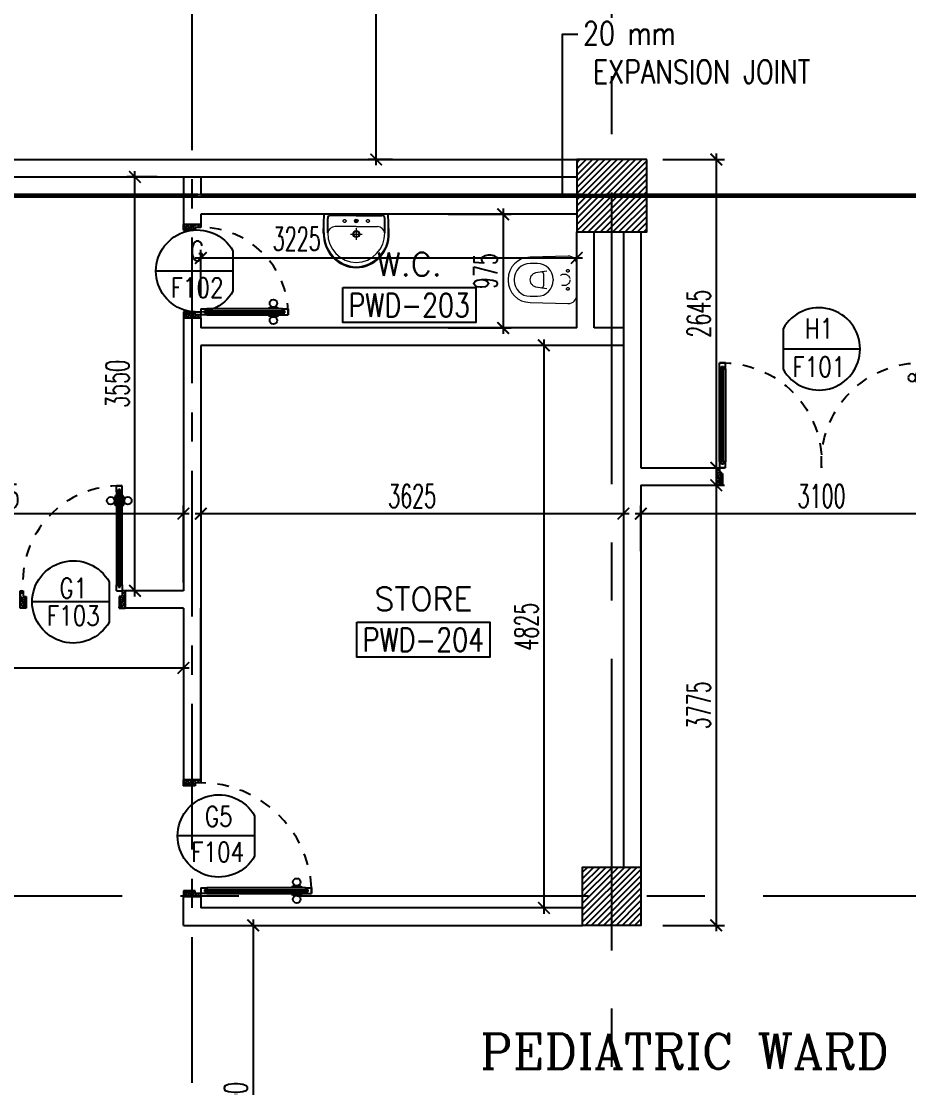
# Model space of a CAD drawing. Extents: x 88852.7 to 88945.7, y 39921.6 to 40001.1.
# Drawn here: x 88912.14 to 88919.76, y 39948.44 to 39957.58 of the extents above; entities that cross this region are included whole.
import ezdxf
from ezdxf.enums import TextEntityAlignment as Align

# ---------------------------------------------------------------- set-up
doc = ezdxf.new("R2010")
doc.units = 0
doc.header["$MEASUREMENT"] = 0
doc.header["$PDMODE"] = 34
for name, pattern in [('CENTER', [2, 1.25, -0.25, 0.25, -0.25]), ('CENTERX2', [4, 2.5, -0.5, 0.5, -0.5]), ('DASHED', [0.75, 0.5, -0.25]), ('HIDDEN', [0.375, 0.25, -0.125]), ('HIDDEN2', [0.1875, 0.125, -0.0625])]:
    doc.linetypes.add(name, pattern=pattern)
doc.layers.get('0').update_dxf_attribs({"linetype": 'CONTINUOUS'})
doc.layers.get('DEFPOINTS').update_dxf_attribs({"linetype": 'CONTINUOUS'})
for name, color, linetype in [('AXES', 11, 'CENTERX2'), ('AXES1', 11, 'CENTER'), ('COL', 2, 'CONTINUOUS'), ('DIM', 4, 'CONTINUOUS'), ('DOOR', 7, 'CONTINUOUS'), ('DOOR-CR', 4, 'CONTINUOUS'), ('DOOR-NO', 3, 'CONTINUOUS'), ('EJ', 9, 'CONTINUOUS'), ('FIX', 3, 'CONTINUOUS'), ('HAT', 8, 'CONTINUOUS'), ('RM-BOX', 4, 'CONTINUOUS'), ('RM-NAME', 2, 'CONTINUOUS'), ('RM-NO', 2, 'CONTINUOUS'), ('ROOF', 7, 'CONTINUOUS'), ('WALL', 2, 'CONTINUOUS')]:
    doc.layers.add(name, color=color, linetype=linetype)
doc.styles.add('ROMANC', font='romanc', dxfattribs={"height": 0.1})
doc.styles.add('ROMANS', font='ROMANS.shx', dxfattribs={"width": 0.6})
doc.dimstyles.new('STANDARD in', dxfattribs={"dimtxt": 0.2, "dimasz": 0.1, "dimexe": 0.07, "dimexo": 0.07, "dimgap": 0.05, "dimtad": 1, "dimdec": 0, "dimlfac": 1000, "dimzin": 0, "dimdsep": 46, "dimtxsty": 'ROMANS', "dimblk": 'ARCHTICK', "dimcen": 0.05, "dimdle": 0.05, "dimclrd": 4, "dimclre": 4, "dimclrt": 2, "dimadec": 0, "dimazin": 0, "dimtfac": 1, "dimtdec": 0, "dimtmove": 2, "dimatfit": 3, "dimfxl": 0, "dimtolj": 1, "dimtzin": 0, "dimarcsym": 0})

# ---------------------------------------------------------------- blocks, each defined once
blk = doc.blocks.new('_ARCHTICK')
at = {"color": 0, "linetype": 'ByBlock', "const_width": 0.15}
blk.add_lwpolyline([(-0.5, -0.5), (0.5, 0.5)], dxfattribs=at)
blk = doc.blocks.new('*D318')
at = {"layer": 'DEFPOINTS', "color": 0, "linetype": 'Continuous'}
for p in [(88920.5603, 39953.362), (88917.4603, 39952.9706), (88920.5603, 39952.9706)]:
    blk.add_point(p, dxfattribs=at)
at = {"layer": 'DIM', "color": 4, "linetype": 'Continuous', "lineweight": -2}
for p, q in [((88917.4603, 39953.0406), (88917.4603, 39953.432)), ((88920.5603, 39953.0406), (88920.5603, 39953.432)), ((88917.4103, 39953.362), (88920.6103, 39953.362))]:
    blk.add_line(p, q, dxfattribs=at)
at = {"layer": 'DIM', "color": 4, "linetype": 'Continuous', "lineweight": -2, "xscale": 0.1, "yscale": 0.1, "zscale": 0.1, "rotation": 180}
blk.add_blockref('_ARCHTICK', (88917.4603, 39953.362), dxfattribs=at)
at = {"layer": 'DIM', "color": 4, "linetype": 'Continuous', "lineweight": -2, "xscale": 0.1, "yscale": 0.1, "zscale": 0.1}
blk.add_blockref('_ARCHTICK', (88920.5603, 39953.362), dxfattribs=at)
at = {"layer": 'DIM', "color": 2, "linetype": 'Continuous', "insert": (88919.0103, 39953.512), "char_height": 0.2, "attachment_point": 5, "style": 'ROMANS'}
blk.add_mtext('\\A1;3100', dxfattribs=at)
blk = doc.blocks.new('*D317')
at = {"layer": 'DEFPOINTS', "color": 0, "linetype": 'Continuous'}
for p in [(88913.6853, 39953.9003), (88917.3102, 39953.9003), (88917.3102, 39953.362)]:
    blk.add_point(p, dxfattribs=at)
at = {"layer": 'DIM', "color": 4, "linetype": 'Continuous', "lineweight": -2}
for p, q in [((88913.6853, 39953.8303), (88913.6853, 39953.292)), ((88917.3102, 39953.8303), (88917.3102, 39953.292)), ((88913.6353, 39953.362), (88917.3602, 39953.362))]:
    blk.add_line(p, q, dxfattribs=at)
at = {"layer": 'DIM', "color": 4, "linetype": 'Continuous', "lineweight": -2, "xscale": 0.1, "yscale": 0.1, "zscale": 0.1, "rotation": 180}
blk.add_blockref('_ARCHTICK', (88913.6853, 39953.362), dxfattribs=at)
at = {"layer": 'DIM', "color": 4, "linetype": 'Continuous', "lineweight": -2, "xscale": 0.1, "yscale": 0.1, "zscale": 0.1}
blk.add_blockref('_ARCHTICK', (88917.3102, 39953.362), dxfattribs=at)
at = {"layer": 'DIM', "color": 2, "linetype": 'Continuous', "insert": (88915.4977, 39953.512), "char_height": 0.2, "attachment_point": 5, "style": 'ROMANS'}
blk.add_mtext('\\A1;3625', dxfattribs=at)
blk = doc.blocks.new('*D316')
at = {"layer": 'DEFPOINTS', "color": 0, "linetype": 'Continuous'}
for p in [(88917.3102, 39954.8046), (88916.628, 39949.9796), (88916.7367, 39949.9796)]:
    blk.add_point(p, dxfattribs=at)
at = {"layer": 'DIM', "color": 4, "linetype": 'Continuous', "lineweight": -2}
for p, q in [((88917.2402, 39954.8046), (88916.558, 39954.8046)), ((88916.628, 39954.8546), (88916.628, 39949.9296)), ((88916.6667, 39949.9796), (88916.558, 39949.9796))]:
    blk.add_line(p, q, dxfattribs=at)
at = {"layer": 'DIM', "color": 4, "linetype": 'Continuous', "lineweight": -2, "xscale": 0.1, "yscale": 0.1, "zscale": 0.1}
for p, rotation in [((88916.628, 39954.8046), 90), ((88916.628, 39949.9796), 270)]:
    blk.add_blockref('_ARCHTICK', p, dxfattribs=dict(at, rotation=rotation))
at = {"layer": 'DIM', "color": 2, "linetype": 'Continuous', "insert": (88916.478, 39952.3921), "char_height": 0.2, "attachment_point": 5, "rotation": 90, "style": 'ROMANS'}
blk.add_mtext('\\A1;4825', dxfattribs=at)
blk = doc.blocks.new('*D803')
at = {"layer": 'DEFPOINTS', "color": 0, "linetype": 'Continuous'}
for p in [(88915.7367, 39955.9296), (88915.7367, 39954.9546), (88916.2784, 39954.9546)]:
    blk.add_point(p, dxfattribs=at)
at = {"layer": 'DIM', "color": 4, "linetype": 'Continuous', "lineweight": -2}
for p, q in [((88916.2784, 39955.9796), (88916.2784, 39954.9046)), ((88915.8067, 39955.9296), (88916.3484, 39955.9296)), ((88915.8067, 39954.9546), (88916.3484, 39954.9546))]:
    blk.add_line(p, q, dxfattribs=at)
at = {"layer": 'DIM', "color": 4, "linetype": 'Continuous', "lineweight": -2, "xscale": 0.1, "yscale": 0.1, "zscale": 0.1}
for p, rotation in [((88916.2784, 39955.9296), 90), ((88916.2784, 39954.9546), 270)]:
    blk.add_blockref('_ARCHTICK', p, dxfattribs=dict(at, rotation=rotation))
at = {"layer": 'DIM', "color": 2, "linetype": 'Continuous', "insert": (88916.1284, 39955.4421), "char_height": 0.2, "attachment_point": 5, "rotation": 90, "style": 'ROMANS'}
blk.add_mtext('\\A1;975', dxfattribs=at)
blk = doc.blocks.new('*D802')
at = {"layer": 'DEFPOINTS', "color": 0, "linetype": 'Continuous'}
for p in [(88916.9103, 39955.5552), (88913.6853, 39955.1614), (88916.9103, 39955.0945)]:
    blk.add_point(p, dxfattribs=at)
at = {"layer": 'DIM', "color": 4, "linetype": 'Continuous', "lineweight": -2}
for p, q in [((88913.6853, 39955.2314), (88913.6853, 39955.6252)), ((88916.9103, 39955.1645), (88916.9103, 39955.6252)), ((88913.6353, 39955.5552), (88916.9603, 39955.5552))]:
    blk.add_line(p, q, dxfattribs=at)
at = {"layer": 'DIM', "color": 4, "linetype": 'Continuous', "lineweight": -2, "xscale": 0.1, "yscale": 0.1, "zscale": 0.1, "rotation": 180}
blk.add_blockref('_ARCHTICK', (88913.6853, 39955.5552), dxfattribs=at)
at = {"layer": 'DIM', "color": 4, "linetype": 'Continuous', "lineweight": -2, "xscale": 0.1, "yscale": 0.1, "zscale": 0.1}
blk.add_blockref('_ARCHTICK', (88916.9103, 39955.5552), dxfattribs=at)
at = {"layer": 'DIM', "color": 2, "linetype": 'Continuous', "insert": (88914.5074, 39955.7188), "char_height": 0.2, "attachment_point": 5, "style": 'ROMANS'}
blk.add_mtext('\\A1;3225', dxfattribs=at)
blk = doc.blocks.new('*D315')
at = {"layer": 'DEFPOINTS', "color": 0, "linetype": 'Continuous'}
for p in [(88913.1195, 39956.2496), (88913.3812, 39956.2496), (88913.5353, 39952.6996)]:
    blk.add_point(p, dxfattribs=at)
at = {"layer": 'DIM', "color": 4, "linetype": 'Continuous', "lineweight": -2}
for p, q in [((88913.1195, 39952.6496), (88913.1195, 39956.2996)), ((88913.3112, 39956.2496), (88913.0495, 39956.2496)), ((88913.4653, 39952.6996), (88913.0495, 39952.6996))]:
    blk.add_line(p, q, dxfattribs=at)
at = {"layer": 'DIM', "color": 4, "linetype": 'Continuous', "lineweight": -2, "xscale": 0.1, "yscale": 0.1, "zscale": 0.1}
for p, rotation in [((88913.1195, 39956.2496), 90), ((88913.1195, 39952.6996), 270)]:
    blk.add_blockref('_ARCHTICK', p, dxfattribs=dict(at, rotation=rotation))
at = {"layer": 'DIM', "color": 2, "linetype": 'Continuous', "insert": (88912.9695, 39954.4746), "char_height": 0.2, "attachment_point": 5, "rotation": 90, "style": 'ROMANS'}
blk.add_mtext('\\A1;3550', dxfattribs=at)
blk = doc.blocks.new('*D314')
at = {"layer": 'DEFPOINTS', "color": 0, "linetype": 'Continuous'}
for p in [(88913.5353, 39953.362), (88910.3103, 39952.6996), (88913.5353, 39952.6996)]:
    blk.add_point(p, dxfattribs=at)
at = {"layer": 'DIM', "color": 4, "linetype": 'Continuous', "lineweight": -2}
for p, q in [((88910.3103, 39952.7696), (88910.3103, 39953.432)), ((88913.5353, 39952.7696), (88913.5353, 39953.432)), ((88910.2603, 39953.362), (88913.5853, 39953.362))]:
    blk.add_line(p, q, dxfattribs=at)
at = {"layer": 'DIM', "color": 4, "linetype": 'Continuous', "lineweight": -2, "xscale": 0.1, "yscale": 0.1, "zscale": 0.1, "rotation": 180}
blk.add_blockref('_ARCHTICK', (88910.3103, 39953.362), dxfattribs=at)
at = {"layer": 'DIM', "color": 4, "linetype": 'Continuous', "lineweight": -2, "xscale": 0.1, "yscale": 0.1, "zscale": 0.1}
blk.add_blockref('_ARCHTICK', (88913.5353, 39953.362), dxfattribs=at)
at = {"layer": 'DIM', "color": 2, "linetype": 'Continuous', "insert": (88911.9228, 39953.512), "char_height": 0.2, "attachment_point": 5, "style": 'ROMANS'}
blk.add_mtext('\\A1;3225', dxfattribs=at)
blk = doc.blocks.new('WC1')
at = {"layer": 'FIX', "lineweight": 20}
for p, q in [((-210, 203.8), (-538, 193.8)), ((-475, 140.8), (-538, 140.8)), ((-137, 0), (-137, 130.8)), ((-727, 4.8), (-727, -4.8)), ((-674, 4.8), (-674, -4.8)), ((-533.7, 24.2), (-539.5, 0)), ((-539.5, 0), (-533.7, -24.2)), ((-394.8, 75.7), (-490.4, 60.1)), ((-339, 4.8), (-339, -4.8)), ((-137, -130.8), (-137, 0)), ((-490.4, -60.1), (-394.8, -75.7)), ((-538, -140.8), (-475, -140.8)), ((-538, -193.8), (-210, -203.8)), ((-213.2, -203.8), (-210, -203.8))]:
    blk.add_line(p, q, dxfattribs=at)
at = {"layer": 'FIX', "linetype": 'Continuous', "lineweight": 20}
blk.add_line((-420.1, -47.3), (-420.4, 44.6), dxfattribs=at)
at = {"layer": 'FIX', "linetype": 'HIDDEN2', "lineweight": 20, "ltscale": 0.3}
blk.add_circle((-245, 0), 49.8, dxfattribs=at)
at = {"layer": 'FIX', "linetype": 'HIDDEN', "lineweight": 20, "ltscale": 0.05}
for centre in [(-213.2, 77.5), (-213.2, -77.5)]:
    blk.add_circle(centre, 11.6, dxfattribs=at)
at = {"layer": 'FIX', "lineweight": 20}
for centre, radius, start, end in [((-538, 4.8), 189, 90, 180), ((-210, 130.8), 73, 360, 90), ((-538, 4.8), 136, 90, 180), ((-475, 4.8), 136, 360, 90), ((-473, -6.9), 68.2, 128.92417, 152.84682), ((-464.4, -17.6), 82, 108.49595, 128.92417), ((-538, -4.8), 189, 180, 270), ((-538, -4.8), 136, 180, 270), ((-473, 6.9), 68.2, 207.15318, 231.07583), ((-464.4, 17.6), 82, 231.07583, 251.50405), ((-475, -4.8), 136, 270, 0), ((-210, -130.8), 73, 270, 0)]:
    blk.add_arc(centre, radius, start, end, dxfattribs=at)
at = {"layer": 'FIX', "linetype": 'Continuous', "lineweight": 20}
for centre, start, end in [((-442.7, 45.5), 357.66621, 91.61215), ((-442.4, -45.6), 268.38785, 2.33379)]:
    blk.add_arc(centre, 22.3, start, end, dxfattribs=at)
blk = doc.blocks.new('LAV1')
at = {"layer": 'FIX', "linetype": 'ByBlock', "ltscale": 0.3}
for p, q in [((-280, 210), (-275, 50)), ((-245, 210), (-245, 85)), ((245, 210), (245, 85)), ((280, 210), (275, 50)), ((0, 60), (-220.2, 60)), ((0, 60), (220.2, 60))]:
    blk.add_line(p, q, dxfattribs=at)
at = {"layer": 'FIX', "linetype": 'Continuous', "lineweight": 20}
for p, q in [((-275, 210), (-275, 50)), ((275, 210), (275, 50)), ((0, 155), (-181.4, 155)), ((0, 155), (181.4, 155)), ((0, 50), (-275, 50)), ((0, 50), (-252.5, 50)), ((0, 50), (275, 50)), ((0, 50), (252.5, 50))]:
    blk.add_line(p, q, dxfattribs=at)
at = {"layer": 'FIX', "linetype": 'DASHED', "lineweight": 20, "ltscale": 0.05}
for p, q in [((49.5, 220), (-50.5, 220)), ((-0.5, 170), (-0.5, 270)), ((-0.5, 170), (-0.5, 270))]:
    blk.add_line(p, q, dxfattribs=at)
at = {"layer": 'FIX', "lineweight": 20}
for p, q in [((15.6, 107.5), (-15.5, 107.5)), ((0, 92), (0, 123))]:
    blk.add_line(p, q, dxfattribs=at)
for centre, radius in [((-0.5, 220), 29.5), ((-0.5, 220), 22.5), ((0, 107.5), 15.5)]:
    blk.add_circle(centre, radius, dxfattribs=at)
at = {"layer": 'FIX', "linetype": 'HIDDEN', "lineweight": 20, "ltscale": 0.05}
for centre in [(-100, 107.5), (100, 107.5)]:
    blk.add_circle(centre, 12.4, dxfattribs=at)
at = {"layer": 'FIX', "linetype": 'ByBlock', "ltscale": 0.3}
for centre, radius, start, end in [((6.9, 220), 287, 91.37765, 182.00641), ((-6.9, 220), 287, 357.99359, 88.62235), ((-220.1, 84.9), 24.9, 179.70214, 269.94861), ((220.1, 84.9), 24.9, 270.05139, 0.29786)]:
    blk.add_arc(centre, radius, start, end, dxfattribs=at)
at = {"layer": 'FIX', "linetype": 'Continuous', "lineweight": 20}
for centre, radius, start, end in [((8.4, 216.7), 283.4, 91.6988, 181.35097), ((7.6, 212.5), 252.7, 91.73281, 180.48842), ((-8.4, 216.7), 283.4, 358.64903, 88.3012), ((-7.6, 212.5), 252.7, 359.51158, 88.26719), ((-179.2, 221.8), 66.9, 190.20056, 268.07863), ((179.2, 221.8), 66.9, 271.92137, 349.79944)]:
    blk.add_arc(centre, radius, start, end, dxfattribs=at)
blk = doc.blocks.new('RM1')
at = {"layer": 'RM-BOX'}
blk.add_lwpolyline([(569.9, -200), (-569.9, -200), (-569.9, -500), (569.9, -500)], close=True, dxfattribs=at)
at = {"layer": 'RM-NAME', "style": 'ROMANS'}
for tag, p in [('ROOMNAME1', (0, 323.8)), ('ROOMNAME2', (0, 0))]:
    blk.add_attdef(tag, text='', height=200, dxfattribs=at).set_placement(p, align=Align.MIDDLE)
at = {"layer": 'RM-NO', "style": 'ROMANS', "width": 0.8}
blk.add_attdef('ROOMNO', text='', height=200, dxfattribs=at).set_placement((0, -350), align=Align.MIDDLE)
blk = doc.blocks.new('DD1')
at = {"layer": 'DOOR-CR'}
blk.add_line((-307.6, 0), (352.8, 0), dxfattribs=at)
blk.add_lwpolyline([(-307.6, -172.9, 3.820224), (-307.6, 172.9)], format="xyb", close=True, dxfattribs=at)
at = {"layer": 'DOOR-NO', "style": 'ROMANS', "width": 0.8}
for tag, p in [('G', (0, 141.5)), ('000', (0, -141.4))]:
    blk.add_attdef(tag, text='', height=204, dxfattribs=at).set_placement(p, align=Align.MIDDLE)
blk = doc.blocks.new('DOOR90')
at = {"layer": 'DOOR', "linetype": 'ByBlock'}
for p, q in [((0, 0), (-150, 0)), ((-200, -25), (-1000, -25)), ((-200, -42), (-1000, -42)), ((-200, -58), (-1000, -58)), ((-1000, -75), (-200, -75))]:
    blk.add_line(p, q, dxfattribs=at)
at = {"layer": 'DOOR', "color": 0, "linetype": 'ByBlock'}
for p, q in [((-150, 0), (-150, -25)), ((-150, 0), (0, 0)), ((0, -50), (0, 0)), ((-1050, -25), (-1050, -75)), ((-1050, -75), (-1050, -25)), ((-1000, -25), (-1050, -25)), ((-1000, -75), (-1050, -75)), ((-1020, -42), (-1020, -58)), ((-1000, -42), (-1020, -42)), ((-1000, -58), (-1020, -58)), ((-1000, -25), (-1000, -42)), ((-1000, -58), (-1000, -75)), ((-967.6, -25), (-967.6, -17.8)), ((-877.6, -17.8), (-967.6, -17.8)), ((-967.6, -75), (-967.6, -82.2)), ((-877.6, -82.2), (-967.6, -82.2)), ((-955, -17.8), (-955, -8.8)), ((-955, -8.8), (-890.2, -8.8)), ((-955, -17.8), (-890.2, -17.8)), ((-955, -82.2), (-955, -91.2)), ((-955, -82.2), (-890.2, -82.2)), ((-955, -91.2), (-890.2, -91.2)), ((-890.2, -17.8), (-890.2, -8.8)), ((-890.2, -82.2), (-890.2, -91.2)), ((-877.6, -25), (-877.6, -17.8)), ((-877.6, -75), (-877.6, -82.2)), ((-200, -42), (-200, -25)), ((-200, -25), (-150, -25)), ((-180, -42), (-200, -42)), ((-200, -75), (-200, -58)), ((-200, -58), (-180, -58)), ((-150, -75), (-200, -75)), ((-180, -58), (-180, -42)), ((-150, -75), (-150, -25)), ((-150, -25), (-100, -25)), ((-100, -25), (-100, -50)), ((-100, -50), (0, -50)), ((-150, -900), (-150, -875)), ((-150, -875), (-100, -875)), ((0, -900), (-150, -900)), ((-150, -900), (0, -900)), ((-100, -850), (0, -850)), ((-100, -875), (-100, -850)), ((0, -850), (0, -900))]:
    blk.add_line(p, q, dxfattribs=at)
at = {"layer": 'DOOR', "color": 9, "linetype": 'ByBlock'}
for p, q in [((0, -50), (-113.7, 0)), ((0, -50), (-40.1, 0)), ((0, -50), (-100, -36.6)), ((0, -850), (-113.7, -900)), ((0, -850), (-100, -863.4)), ((0, -850), (-40.1, -900))]:
    blk.add_line(p, q, dxfattribs=at)
at = {"layer": 'DOOR', "color": 0, "linetype": 'ByBlock'}
for centre in [(-922.6, 23.5), (-922.6, -123.5)]:
    blk.add_circle(centre, 32.4, dxfattribs=at)
at = {"layer": 'DOOR', "color": 9, "linetype": 'ByBlock'}
for centre, radius, start, end in [((0, -50), 74.4, 137.77643, 180), ((0, -50), 54.4, 113.20738, 180), ((0, -50), 154.4, 161.10529, 166.28577), ((0, -50), 134.4, 158.15985, 169.28002), ((0, -50), 114.4, 154.08384, 167.37743), ((0, -50), 94.4, 148.01819, 180), ((0, -50), 34.4, 90, 180), ((0, -50), 14.4, 90, 180), ((0, -850), 154.4, 193.71423, 198.89471), ((0, -850), 134.4, 190.71998, 201.84015), ((0, -850), 94.4, 180, 211.98181), ((0, -850), 74.4, 180, 222.22357), ((0, -850), 54.4, 180, 246.79262), ((0, -850), 34.4, 180, 270), ((0, -850), 14.4, 180, 270)]:
    blk.add_arc(centre, radius, start, end, dxfattribs=at)
at = {"layer": 'DOOR', "linetype": 'HIDDEN', "ltscale": 0.5}
blk.add_arc((-222.2, -50), 828.2, 178.27012, 275.00304, dxfattribs=at)
blk = doc.blocks.new('DOOR80')
at = {"layer": 'DOOR', "color": 0, "linetype": 'ByBlock'}
for p, q in [((-75, 850), (-75, 900)), ((-75, 900), (-25, 900)), ((-25, 900), (-75, 900)), ((-58, 850), (-75, 850)), ((-58, 850), (-58, 870)), ((-42, 870), (-58, 870)), ((-42, 850), (-42, 870)), ((-25, 850), (-42, 850)), ((-25, 850), (-25, 900)), ((-91.2, 805), (-91.2, 740.2)), ((-82.2, 805), (-91.2, 805)), ((-82.2, 740.2), (-91.2, 740.2)), ((-82.2, 727.6), (-82.2, 817.6)), ((-75, 817.6), (-82.2, 817.6)), ((-82.2, 805), (-82.2, 740.2)), ((-25, 817.6), (-17.8, 817.6)), ((-17.8, 727.6), (-17.8, 817.6)), ((-17.8, 805), (-17.8, 740.2)), ((-17.8, 805), (-8.8, 805)), ((-17.8, 740.2), (-8.8, 740.2)), ((-8.8, 805), (-8.8, 740.2)), ((-75, 727.6), (-82.2, 727.6)), ((-25, 727.6), (-17.8, 727.6)), ((-75, 200), (-58, 200)), ((-75, 150), (-75, 200)), ((-58, 200), (-58, 180)), ((-42, 200), (-25, 200)), ((-42, 180), (-42, 200)), ((-25, 200), (-25, 150)), ((-800, 150), (-800, 0)), ((-800, 150), (-775, 150)), ((-800, 0), (-800, 150)), ((-775, 150), (-775, 100)), ((-775, 100), (-750, 100)), ((-750, 100), (-750, 0)), ((-75, 150), (-25, 150)), ((-58, 180), (-42, 180)), ((-50, 100), (-50, 0)), ((-25, 100), (-50, 100)), ((0, 150), (-25, 150)), ((-25, 150), (-25, 100)), ((0, 0), (0, 150)), ((0, 150), (0, 0)), ((-750, 0), (-800, 0)), ((-50, 0), (0, 0))]:
    blk.add_line(p, q, dxfattribs=at)
at = {"layer": 'DOOR', "linetype": 'ByBlock'}
for p, q in [((-75, 850), (-75, 200)), ((-58, 200), (-58, 850)), ((-42, 200), (-42, 850)), ((-25, 200), (-25, 850))]:
    blk.add_line(p, q, dxfattribs=at)
at = {"layer": 'DOOR', "color": 9, "linetype": 'ByBlock'}
for p, q in [((-750, 0), (-800, 113.7)), ((-750, 0), (-763.4, 100)), ((-50, 0), (0, 113.7)), ((-50, 0), (-36.6, 100)), ((-750, 0), (-800, 40.1)), ((-50, 0), (0, 40.1))]:
    blk.add_line(p, q, dxfattribs=at)
at = {"layer": 'DOOR', "color": 0, "linetype": 'ByBlock'}
for centre in [(-123.5, 772.6), (23.5, 772.6)]:
    blk.add_circle(centre, 32.4, dxfattribs=at)
at = {"layer": 'DOOR', "linetype": 'HIDDEN', "ltscale": 0.5}
blk.add_arc((-25, 150), 750, 90, 180, dxfattribs=at)
at = {"layer": 'DOOR', "color": 9, "linetype": 'ByBlock'}
for centre, radius, start, end in [((-750, 0), 154.4, 103.71423, 108.89471), ((-750, 0), 134.4, 100.71998, 111.84015), ((-750, 0), 94.4, 90, 121.98181), ((-50, 0), 94.4, 58.01819, 90), ((-50, 0), 134.4, 68.15985, 79.28002), ((-50, 0), 114.4, 64.08384, 77.37743), ((-50, 0), 154.4, 71.10529, 76.28577), ((-750, 0), 74.4, 90, 132.22357), ((-750, 0), 54.4, 90, 156.79262), ((-750, 0), 34.4, 90, 180), ((-750, 0), 14.4, 90, 180), ((-50, 0), 74.4, 47.77643, 90), ((-50, 0), 54.4, 23.20738, 90), ((-50, 0), 34.4, 0, 90), ((-50, 0), 14.4, 0, 90)]:
    blk.add_arc(centre, radius, start, end, dxfattribs=at)
blk = doc.blocks.new('DOOR-10')
at = {"layer": 'DOOR', "color": 0, "linetype": 'ByBlock'}
for p, q in [((-25.7, 1100), (-75.7, 1100)), ((-75.7, 1100), (-25.7, 1100)), ((-75.7, 1050), (-75.7, 1100)), ((-25.7, 1050), (-25.7, 1100)), ((-75.7, 1017.6), (-82.9, 1017.6)), ((-82.9, 927.6), (-82.9, 1017.6)), ((-58.7, 1050), (-75.7, 1050)), ((-42.7, 1070), (-58.7, 1070)), ((-58.7, 1050), (-58.7, 1070)), ((-42.7, 1050), (-42.7, 1070)), ((-25.7, 1050), (-42.7, 1050)), ((-25.7, 1017.6), (-18.5, 1017.6)), ((-18.5, 927.6), (-18.5, 1017.6)), ((-82.9, 1005), (-91.9, 1005)), ((-91.9, 1005), (-91.9, 940.2)), ((-82.9, 940.2), (-91.9, 940.2)), ((-82.9, 1005), (-82.9, 940.2)), ((-75.7, 927.6), (-82.9, 927.6)), ((-25.7, 927.6), (-18.5, 927.6)), ((-18.5, 1005), (-9.5, 1005)), ((-18.5, 1005), (-18.5, 940.2)), ((-18.5, 940.2), (-9.5, 940.2)), ((-9.5, 1005), (-9.5, 940.2)), ((-75.7, 200), (-58.7, 200)), ((-75.7, 150), (-75.7, 200)), ((-58.7, 200), (-58.7, 180)), ((-42.7, 200), (-25.7, 200)), ((-42.7, 180), (-42.7, 200)), ((-25.7, 200), (-25.7, 150)), ((-1000.7, 0), (-1000.7, 150)), ((-1000.7, 150), (-975.7, 150)), ((-1000.7, 150), (-1000.7, 0)), ((-975.7, 150), (-975.7, 100)), ((-975.7, 100), (-950.7, 100)), ((-950.7, 100), (-950.7, 0)), ((-75.7, 150), (-25.7, 150)), ((-58.7, 180), (-42.7, 180)), ((-50.7, 100), (-50.7, 0)), ((-25.7, 100), (-50.7, 100)), ((-0.7, 150), (-25.7, 150)), ((-25.7, 150), (-25.7, 100)), ((-950.7, 0), (-1000.7, 0)), ((-50.7, 0), (-0.7, 0))]:
    blk.add_line(p, q, dxfattribs=at)
at = {"layer": 'DOOR', "linetype": 'ByBlock'}
for p, q in [((-75.7, 1050), (-75.7, 200)), ((-58.7, 200), (-58.7, 1050)), ((-42.7, 200), (-42.7, 1050)), ((-25.7, 200), (-25.7, 1050))]:
    blk.add_line(p, q, dxfattribs=at)
at = {"layer": 'DOOR', "color": 9, "linetype": 'ByBlock'}
for p, q in [((-950.7, 0), (-1000.7, 113.7)), ((-950.7, 0), (-964.1, 100)), ((-50.7, 0), (-0.7, 113.7)), ((-50.7, 0), (-37.3, 100)), ((-0.7, 0), (-0.7, 150)), ((-950.7, 0), (-1000.7, 40.1)), ((-50.7, 0), (-0.7, 40.1))]:
    blk.add_line(p, q, dxfattribs=at)
at = {"layer": 'DOOR', "color": 0, "linetype": 'ByBlock'}
for centre in [(-124.2, 972.6), (22.8, 972.6)]:
    blk.add_circle(centre, 32.4, dxfattribs=at)
at = {"layer": 'DOOR', "linetype": 'HIDDEN', "ltscale": 0.5}
blk.add_arc((-23.4, 149.1), 952.3, 93.14816, 179.94816, dxfattribs=at)
at = {"layer": 'DOOR', "color": 9, "linetype": 'ByBlock'}
for centre, radius, start, end in [((-950.7, 0), 154.4, 103.71423, 108.89471), ((-950.7, 0), 134.4, 100.71998, 111.84015), ((-950.7, 0), 94.4, 90, 121.98181), ((-50.7, 0), 94.4, 58.01819, 90), ((-50.7, 0), 134.4, 68.15985, 79.28002), ((-50.7, 0), 114.4, 64.08384, 77.37743), ((-50.7, 0), 154.4, 71.10529, 76.28577), ((-950.7, 0), 74.4, 90, 132.22357), ((-950.7, 0), 54.4, 90, 156.79262), ((-950.7, 0), 34.4, 90, 180), ((-950.7, 0), 14.4, 90, 180), ((-50.7, 0), 74.4, 47.77643, 90), ((-50.7, 0), 54.4, 23.20738, 90), ((-50.7, 0), 34.4, 0, 90), ((-50.7, 0), 14.4, 0, 90)]:
    blk.add_arc(centre, radius, start, end, dxfattribs=at)
blk = doc.blocks.new('A$C272A55A0')
at = {"layer": 'DOOR', "color": 0, "linetype": 'ByBlock'}
for p, q in [((0, 900.4), (0, 1050.4)), ((50, 1050.4), (0, 1050.4)), ((50, 950.4), (50, 1050.4)), ((1750, 950.4), (1750, 1050.4)), ((1750, 1050.4), (1800, 1050.4)), ((1800, 1050.4), (1800, 900.4)), ((25, 950.4), (50, 950.4)), ((25, 900.4), (25, 950.4)), ((1775, 950.4), (1750, 950.4)), ((1775, 900.4), (1775, 950.4)), ((0, 900.4), (25, 900.4)), ((75, 900.4), (25, 900.4)), ((25, 850.4), (25, 900.4)), ((42, 850.4), (25, 850.4)), ((58, 870.4), (42, 870.4)), ((42, 870.4), (42, 850.4)), ((58, 850.4), (58, 870.4)), ((75, 850.4), (58, 850.4)), ((75, 900.4), (75, 850.4)), ((1725, 900.4), (1775, 900.4)), ((1725, 900.4), (1725, 850.4)), ((1725, 850.4), (1742, 850.4)), ((1742, 870.4), (1758, 870.4)), ((1742, 850.4), (1742, 870.4)), ((1758, 870.4), (1758, 850.4)), ((1758, 850.4), (1775, 850.4)), ((1800, 900.4), (1775, 900.4)), ((1775, 850.4), (1775, 900.4)), ((1717.8, 160.1), (1708.8, 160.1)), ((1708.8, 95.3), (1708.8, 160.1)), ((1717.8, 95.3), (1708.8, 95.3)), ((1725, 172.7), (1717.8, 172.7)), ((1717.8, 172.7), (1717.8, 82.7)), ((1717.8, 95.3), (1717.8, 160.1)), ((1775, 172.7), (1782.2, 172.7)), ((1782.2, 172.7), (1782.2, 82.7)), ((1782.2, 160.1), (1791.2, 160.1)), ((1782.2, 95.3), (1782.2, 160.1)), ((1782.2, 95.3), (1791.2, 95.3)), ((1791.2, 95.3), (1791.2, 160.1)), ((25, 50.4), (42, 50.4)), ((25, 50.4), (25, 0.4)), ((25, 0.4), (75, 0.4)), ((75, 0.4), (25, 0.4)), ((42, 50.4), (42, 30.4)), ((42, 30.4), (58, 30.4)), ((58, 50.4), (75, 50.4)), ((58, 50.4), (58, 30.4)), ((75, 50.4), (75, 0.4)), ((1725, 82.7), (1717.8, 82.7)), ((1742, 50.4), (1725, 50.4)), ((1725, 50.4), (1725, 0.4)), ((1775, 0.4), (1725, 0.4)), ((1725, 0.4), (1775, 0.4)), ((1742, 50.4), (1742, 30.4)), ((1758, 30.4), (1742, 30.4)), ((1775, 50.4), (1758, 50.4)), ((1758, 50.4), (1758, 30.4)), ((1775, 82.7), (1782.2, 82.7)), ((1775, 50.4), (1775, 0.4))]:
    blk.add_line(p, q, dxfattribs=at)
at = {"layer": 'DOOR', "color": 9, "linetype": 'ByBlock'}
for p, q in [((50, 1050.4), (0, 1010.2)), ((50, 1050.4), (0, 936.6)), ((50, 1050.4), (36.6, 950.4)), ((1750, 1050.4), (1800, 1010.2)), ((1750, 1050.4), (1800, 936.6)), ((1750, 1050.4), (1763.4, 950.4))]:
    blk.add_line(p, q, dxfattribs=at)
at = {"layer": 'DOOR', "linetype": 'ByBlock'}
for p, q in [((25, 850.4), (25, 50.4)), ((42, 850.4), (42, 50.4)), ((58, 850.4), (58, 50.4)), ((75, 50.4), (75, 850.4)), ((1725, 50.4), (1725, 850.4)), ((1742, 850.4), (1742, 50.4)), ((1758, 850.4), (1758, 50.4)), ((1775, 850.4), (1775, 50.4))]:
    blk.add_line(p, q, dxfattribs=at)
at = {"layer": 'DOOR', "color": 0, "linetype": 'ByBlock'}
for centre in [(1676.5, 127.7), (1823.5, 127.7)]:
    blk.add_circle(centre, 32.4, dxfattribs=at)
at = {"layer": 'DOOR', "color": 9, "linetype": 'ByBlock'}
for centre, radius, start, end in [((50, 1050.4), 54.4, 203.20738, 270), ((50, 1050.4), 34.4, 180, 270), ((50, 1050.4), 14.4, 180, 270), ((1750, 1050.4), 14.4, 270, 0), ((1750, 1050.4), 34.4, 270, 0), ((1750, 1050.4), 54.4, 270, 336.79262), ((50, 1050.4), 74.4, 227.77643, 270), ((50, 1050.4), 94.4, 238.01819, 270), ((50, 1050.4), 114.4, 244.08384, 257.37743), ((50, 1050.4), 134.4, 248.15985, 259.28002), ((1750, 1050.4), 74.4, 270, 312.22357), ((1750, 1050.4), 94.4, 270, 301.98181), ((1750, 1050.4), 114.4, 282.62257, 295.91616), ((1750, 1050.4), 134.4, 280.71998, 291.84015), ((50, 1050.4), 154.4, 251.10529, 256.28577), ((1750, 1050.4), 154.4, 283.71423, 288.89471)]:
    blk.add_arc(centre, radius, start, end, dxfattribs=at)
at = {"layer": 'DOOR', "linetype": 'HIDDEN', "ltscale": 0.5}
for centre, start, end in [((50, 851.4), 268.31738, 3.29648), ((1750, 851.4), 176.70352, 271.68262)]:
    blk.add_arc(centre, 851.4, start, end, dxfattribs=at)
at = {"layer": 'WALL', "linetype": 'ByBlock'}
blk.add_line((1800, 900.4), (1800, 1050.4), dxfattribs=at)
blk = doc.blocks.new('C5')
at = {"layer": 'HAT', "linetype": 'ByBlock'}
h = blk.add_hatch(dxfattribs=at)
h.set_pattern_fill('ANSI31', color=256, scale=300, style=0)
h.set_pattern_definition([(45, (-223356.182, -51411.005), (-26.516504, 26.516504), [])])
h.paths.add_polyline_path([(300, 300), (0, 300), (0, 0), (300, 0)])
h.paths.add_polyline_path([(600, 300), (300, 300), (300, 0), (600, 0)])
at = {"layer": 'COL'}
blk.add_lwpolyline([(600, 300), (0, 300), (0, 0), (600, 0)], close=True, dxfattribs=at)
blk = doc.blocks.new('COL50')
at = {"layer": 'COL'}
blk.add_lwpolyline([(-250, 250), (-250, -250), (250, -250), (250, 250)], close=True, dxfattribs=at)
blk = doc.blocks.new('*X70')
at = {"color": 0}
for p, q in [((235128.6, 139881.3), (235597, 140349.7)), ((235128.6, 139934.3), (235544, 140349.7)), ((235128.6, 139987.3), (235491, 140349.7)), ((235128.6, 140040.4), (235437.9, 140349.7)), ((235128.6, 140093.4), (235384.9, 140349.7)), ((235128.6, 140146.4), (235331.9, 140349.7)), ((235128.6, 140199.5), (235278.8, 140349.7)), ((235128.6, 140252.5), (235225.8, 140349.7)), ((235128.6, 140305.5), (235172.8, 140349.7)), ((235150.1, 139849.7), (235628.6, 140328.2)), ((235203.1, 139849.7), (235628.6, 140275.2)), ((235256.1, 139849.7), (235628.6, 140222.2)), ((235309.1, 139849.7), (235628.6, 140169.1)), ((235362.2, 139849.7), (235628.6, 140116.1)), ((235415.2, 139849.7), (235628.6, 140063.1)), ((235468.2, 139849.7), (235628.6, 140010)), ((235521.3, 139849.7), (235628.6, 139957)), ((235574.3, 139849.7), (235628.6, 139904))]:
    blk.add_line(p, q, dxfattribs=at)
blk = doc.blocks.new('*D822')
at = {"layer": 'DEFPOINTS', "color": 0, "linetype": 'ByBlock'}
for p in [(88913.7276, 39949.8296), (88913.7265, 39946.7296), (88914.1347, 39946.7296)]:
    blk.add_point(p, dxfattribs=at)
at = {"layer": 'DIM', "color": 4, "linetype": 'ByBlock', "lineweight": -2}
for p, q in [((88914.1347, 39949.8796), (88914.1347, 39946.6796)), ((88913.7976, 39949.8296), (88914.2047, 39949.8296)), ((88913.7965, 39946.7296), (88914.2047, 39946.7296))]:
    blk.add_line(p, q, dxfattribs=at)
at = {"layer": 'DIM', "color": 4, "linetype": 'ByBlock', "lineweight": -2, "xscale": 0.1, "yscale": 0.1, "zscale": 0.1}
for p, rotation in [((88914.1347, 39949.8296), 90), ((88914.1347, 39946.7296), 270)]:
    blk.add_blockref('_ARCHTICK', p, dxfattribs=dict(at, rotation=rotation))
at = {"layer": 'DIM', "color": 2, "linetype": 'ByBlock', "insert": (88913.9847, 39948.2796), "char_height": 0.2, "attachment_point": 5, "rotation": 90, "style": 'ROMANS'}
blk.add_mtext('\\A1;3100', dxfattribs=at)
blk = doc.blocks.new('*D823')
at = {"layer": 'DEFPOINTS', "color": 0, "linetype": 'Continuous'}
for p in [(88909.8603, 39952.4155), (88913.5353, 39952.1853), (88913.5353, 39952.0377)]:
    blk.add_point(p, dxfattribs=at)
at = {"layer": 'DIM', "color": 4, "linetype": 'Continuous', "lineweight": -2}
for p, q in [((88909.8603, 39952.3455), (88909.8603, 39951.9677)), ((88913.5353, 39952.1153), (88913.5353, 39951.9677)), ((88909.8103, 39952.0377), (88913.5853, 39952.0377))]:
    blk.add_line(p, q, dxfattribs=at)
at = {"layer": 'DIM', "color": 4, "linetype": 'Continuous', "lineweight": -2, "xscale": 0.1, "yscale": 0.1, "zscale": 0.1, "rotation": 180}
blk.add_blockref('_ARCHTICK', (88909.8603, 39952.0377), dxfattribs=at)
at = {"layer": 'DIM', "color": 4, "linetype": 'Continuous', "lineweight": -2, "xscale": 0.1, "yscale": 0.1, "zscale": 0.1}
blk.add_blockref('_ARCHTICK', (88913.5353, 39952.0377), dxfattribs=at)
at = {"layer": 'DIM', "color": 2, "linetype": 'Continuous', "insert": (88911.6978, 39952.1877), "char_height": 0.2, "attachment_point": 5, "style": 'ROMANS'}
blk.add_mtext('\\A1;3675', dxfattribs=at)
blk = doc.blocks.new('*D846')
at = {"layer": 'DEFPOINTS', "color": 0, "linetype": 'Continuous'}
for p in [(88917.578, 39953.6046), (88917.578, 39949.8296), (88918.107, 39949.8296)]:
    blk.add_point(p, dxfattribs=at)
at = {"layer": 'DIM', "color": 4, "linetype": 'Continuous', "lineweight": -2}
for p, q in [((88917.648, 39953.6046), (88918.177, 39953.6046)), ((88918.107, 39953.6546), (88918.107, 39949.7796)), ((88917.648, 39949.8296), (88918.177, 39949.8296))]:
    blk.add_line(p, q, dxfattribs=at)
at = {"layer": 'DIM', "color": 4, "linetype": 'Continuous', "lineweight": -2, "xscale": 0.1, "yscale": 0.1, "zscale": 0.1}
for p, rotation in [((88918.107, 39953.6046), 90), ((88918.107, 39949.8296), 270)]:
    blk.add_blockref('_ARCHTICK', p, dxfattribs=dict(at, rotation=rotation))
at = {"layer": 'DIM', "color": 2, "linetype": 'Continuous', "insert": (88917.957, 39951.7171), "char_height": 0.2, "attachment_point": 5, "rotation": 90, "style": 'ROMANS'}
blk.add_mtext('\\A1;3775', dxfattribs=at)
blk = doc.blocks.new('*D847')
at = {"layer": 'DEFPOINTS', "color": 0, "linetype": 'Continuous'}
for p in [(88917.578, 39956.3996), (88917.578, 39953.7546), (88918.107, 39953.7546)]:
    blk.add_point(p, dxfattribs=at)
at = {"layer": 'DIM', "color": 4, "linetype": 'Continuous', "lineweight": -2}
for p, q in [((88918.107, 39956.4496), (88918.107, 39953.7046)), ((88917.648, 39956.3996), (88918.177, 39956.3996)), ((88917.648, 39953.7546), (88918.177, 39953.7546))]:
    blk.add_line(p, q, dxfattribs=at)
at = {"layer": 'DIM', "color": 4, "linetype": 'Continuous', "lineweight": -2, "xscale": 0.1, "yscale": 0.1, "zscale": 0.1}
for p, rotation in [((88918.107, 39956.3996), 90), ((88918.107, 39953.7546), 270)]:
    blk.add_blockref('_ARCHTICK', p, dxfattribs=dict(at, rotation=rotation))
at = {"layer": 'DIM', "color": 2, "linetype": 'Continuous', "insert": (88917.957, 39955.0771), "char_height": 0.2, "attachment_point": 5, "rotation": 90, "style": 'ROMANS'}
blk.add_mtext('\\A1;2645', dxfattribs=at)
blk = doc.blocks.new('*D848')
at = {"layer": 'DEFPOINTS', "color": 0, "linetype": 'Continuous'}
for p in [(88915.1893, 39959.4496), (88915.3983, 39959.4496), (88915.3983, 39956.3996)]:
    blk.add_point(p, dxfattribs=at)
at = {"layer": 'DIM', "color": 4, "linetype": 'Continuous', "lineweight": -2}
for p, q in [((88915.1893, 39956.3496), (88915.1893, 39959.4996)), ((88915.3283, 39959.4496), (88915.1193, 39959.4496)), ((88915.3283, 39956.3996), (88915.1193, 39956.3996))]:
    blk.add_line(p, q, dxfattribs=at)
at = {"layer": 'DIM', "color": 4, "linetype": 'Continuous', "lineweight": -2, "xscale": 0.1, "yscale": 0.1, "zscale": 0.1}
for p, rotation in [((88915.1893, 39959.4496), 90), ((88915.1893, 39956.3996), 270)]:
    blk.add_blockref('_ARCHTICK', p, dxfattribs=dict(at, rotation=rotation))
at = {"layer": 'DIM', "color": 2, "linetype": 'Continuous', "insert": (88915.0393, 39957.9246), "char_height": 0.2, "attachment_point": 5, "rotation": 90, "style": 'ROMANS'}
blk.add_mtext('\\A1;3050', dxfattribs=at)

msp = doc.modelspace()

# ---------------------------------------------------------------- linework, layer by layer
at = {"layer": 'AXES'}
for p, q in [((88917.2103, 39921.6153), (88917.2103, 40000.4279)), ((88944.6603, 39956.0996), (88876.9703, 39956.0996)), ((88944.6603, 39956.0796), (88876.9703, 39956.0796)), ((88945.0103, 39950.0796), (88876.9703, 39950.0796))]:
    msp.add_line(p, q, dxfattribs=at)
at = {"layer": 'AXES1'}
msp.add_line((88913.6103, 39928.4796), (88913.6103, 39987.2996), dxfattribs=at)
at = {"layer": 'DIM', "linetype": 'Continuous'}
msp.add_lwpolyline([(88916.7865, 39956.0996), (88916.7865, 39957.474), (88916.9197, 39957.474)], dxfattribs=at)
at = {"layer": 'EJ', "color": 8}
for p, q in [((88859.9253, 39956.0996), (88935.4603, 39956.0996)), ((88859.9253, 39956.0796), (88935.4603, 39956.0796))]:
    msp.add_line(p, q, dxfattribs=at)
at = {"layer": 'EJ'}
for p, q in [((88913.5353, 39956.0996), (88910.2603, 39956.0996)), ((88913.5353, 39956.0796), (88910.2603, 39956.0796)), ((88913.6853, 39956.0996), (88916.9103, 39956.0996)), ((88915.9353, 39956.0996), (88913.6853, 39956.0996)), ((88913.6853, 39956.0796), (88916.9103, 39956.0796)), ((88915.9353, 39956.0796), (88913.6853, 39956.0796)), ((88916.9603, 39956.0996), (88916.0853, 39956.0996)), ((88916.9603, 39956.0796), (88916.0853, 39956.0796)), ((88920.5603, 39956.0996), (88917.4603, 39956.0996)), ((88920.5603, 39956.0796), (88917.4603, 39956.0796))]:
    msp.add_line(p, q, dxfattribs=at)
at = {"layer": 'ROOF'}
for p, q in [((88902.686, 39956.0996), (88935.336, 39956.0996)), ((88902.686, 39956.0796), (88935.336, 39956.0796))]:
    msp.add_line(p, q, dxfattribs=at)
at = {"layer": 'WALL'}
for p, q in [((88910.3103, 39956.3996), (88916.9103, 39956.3996)), ((88910.3103, 39956.2496), (88916.9103, 39956.2496)), ((88913.5353, 39956.2496), (88913.5353, 39956.0996)), ((88913.6853, 39956.2496), (88913.6853, 39956.0996)), ((88913.5353, 39956.0996), (88913.6853, 39956.0996)), ((88913.5353, 39956.0796), (88913.6853, 39956.0796)), ((88913.5353, 39956.0796), (88913.5353, 39955.8421)), ((88916.9103, 39956.0796), (88913.6853, 39956.0796)), ((88913.6853, 39955.9296), (88913.6853, 39955.8421)), ((88916.9103, 39955.9296), (88913.6853, 39955.9296)), ((88916.9103, 39954.9546), (88916.9103, 39955.7796)), ((88917.0603, 39954.9546), (88917.0603, 39955.7796)), ((88917.3102, 39955.7796), (88917.3102, 39950.3296)), ((88917.4603, 39955.7796), (88917.4603, 39953.7546)), ((88913.5353, 39955.0421), (88913.5353, 39952.6996)), ((88913.6853, 39955.0421), (88913.6853, 39954.9546)), ((88916.9103, 39954.9546), (88913.6853, 39954.9546)), ((88917.3102, 39954.9546), (88917.0603, 39954.9546)), ((88913.6853, 39954.8046), (88913.6853, 39951.0821)), ((88917.3102, 39954.8046), (88913.6853, 39954.8046)), ((88917.4603, 39953.7546), (88918.1103, 39953.7546)), ((88918.1103, 39953.6046), (88918.1103, 39953.7546)), ((88917.4603, 39953.6046), (88918.1103, 39953.6046)), ((88917.4603, 39953.6046), (88917.4603, 39950.3296)), ((88913.5353, 39952.6996), (88913.0353, 39952.6996)), ((88913.5353, 39952.5496), (88913.0353, 39952.5496)), ((88913.5353, 39952.5496), (88913.5353, 39951.0821)), ((88913.6853, 39951.0771), (88913.6853, 39952.5496)), ((88913.5353, 39949.8296), (88913.5353, 39950.0771)), ((88913.6853, 39950.0771), (88913.6853, 39949.9796)), ((88916.9603, 39949.9796), (88913.6853, 39949.9796)), ((88913.5353, 39949.8296), (88916.9603, 39949.8296))]:
    msp.add_line(p, q, dxfattribs=at)
at = {"layer": 'WALL', "linetype": 'ByBlock'}
for p, q in [((88913.6853, 39955.8421), (88913.5353, 39955.8421)), ((88913.6853, 39955.0421), (88913.5353, 39955.0421)), ((88913.5353, 39951.0771), (88913.6853, 39951.0771))]:
    msp.add_line(p, q, dxfattribs=at)
at = {"layer": 'WALL'}
msp.add_arc((88915.9323, 39956.2466), 0.003, 0, 90, dxfattribs=at)

# ---------------------------------------------------------------- block references
at = {"layer": 'COL', "linetype": 'ByBlock', "xscale": 0.001, "yscale": 0.001, "zscale": 0.001}
for p in [(88916.9103, 39956.0996), (88916.9103, 39955.7796)]:
    msp.add_blockref('C5', p, dxfattribs=at)
at = {"layer": 'COL', "xscale": -0.001, "yscale": 0.001, "zscale": 0.001}
msp.add_blockref('COL50', (88917.2103, 39950.0796), dxfattribs=at)
at = {"layer": 'DOOR', "color": 7, "linetype": 'ByBlock', "xscale": 0.001, "yscale": 0.001, "zscale": 0.001, "rotation": 270}
msp.add_blockref('DOOR80', (88913.5353, 39955.0421), dxfattribs=at)
at = {"layer": 'DOOR', "color": 0, "linetype": 'ByBlock', "yscale": 0.001, "zscale": 0.001}
for name, p, xscale, rotation in [('A$C272A55A0', (88918.1103, 39954.6549), -0.001, 180), ('DOOR90', (88913.0353, 39952.5496), 0.001, 270)]:
    msp.add_blockref(name, p, dxfattribs=dict(at, xscale=xscale, rotation=rotation))
at = {"layer": 'DOOR', "color": 0, "linetype": 'ByBlock', "ltscale": 0.3, "xscale": 0.001, "yscale": 0.001, "zscale": 0.001, "rotation": 270}
msp.add_blockref('DOOR-10', (88913.5353, 39950.0764), dxfattribs=at)
at = {"layer": 'DOOR-NO'}
ref = msp.add_blockref('DD1', (88913.653, 39955.4421), dxfattribs=dict(at, xscale=-0.001, yscale=0.001, zscale=0.001))
ref.add_attrib('G', 'G', dxfattribs={"height": 0.17, "style": 'ROMANS', "width": 0.8}).set_placement((88913.653, 39955.6144), align=Align.MIDDLE)
ref.add_attrib('000', 'F102', dxfattribs={"height": 0.17, "style": 'ROMANS', "width": 0.8}).set_placement((88913.653, 39955.2994), align=Align.MIDDLE)
ref = msp.add_blockref('DD1', (88918.9879, 39954.7747), dxfattribs=dict(at, xscale=0.001, yscale=0.001, zscale=0.001))
ref.add_attrib('G', 'H1', dxfattribs={"height": 0.17, "style": 'ROMANS', "width": 0.8}).set_placement((88918.9879, 39954.9492), align=Align.MIDDLE)
ref.add_attrib('000', 'F101', dxfattribs={"height": 0.17, "style": 'ROMANS', "width": 0.8}).set_placement((88918.9879, 39954.6209), align=Align.MIDDLE)
ref = msp.add_blockref('DD1', (88912.5909, 39952.6045), dxfattribs=dict(at, xscale=-0.001, yscale=0.001, zscale=0.001))
ref.add_attrib('G', 'G1', dxfattribs={"height": 0.17, "style": 'ROMANS', "width": 0.8}).set_placement((88912.5909, 39952.7224), align=Align.MIDDLE)
ref.add_attrib('000', 'F103', dxfattribs={"height": 0.17, "style": 'ROMANS', "width": 0.8}).set_placement((88912.5909, 39952.4866), align=Align.MIDDLE)
ref = msp.add_blockref('DD1', (88913.8385, 39950.5969), dxfattribs=dict(at, xscale=-0.001, yscale=0.001, zscale=0.001))
ref.add_attrib('G', 'G5', dxfattribs={"height": 0.17, "style": 'ROMANS', "width": 0.8}).set_placement((88913.8385, 39950.764), align=Align.MIDDLE)
ref.add_attrib('000', 'F104', dxfattribs={"height": 0.17, "style": 'ROMANS', "width": 0.8}).set_placement((88913.8291, 39950.4592), align=Align.MIDDLE)
at = {"layer": 'FIX', "linetype": 'ByBlock', "ltscale": 0.3, "xscale": 0.001, "yscale": 0.001, "zscale": 0.001, "rotation": 180}
msp.add_blockref('LAV1', (88915.0184, 39955.9796), dxfattribs=at)
at = {"layer": 'FIX', "xscale": 0.001, "yscale": 0.001, "zscale": 0.001}
msp.add_blockref('WC1', (88917.0473, 39955.3671), dxfattribs=at)
at = {"layer": 'HAT', "xscale": 0.001, "yscale": 0.001, "zscale": 0.001}
msp.add_blockref('*X70', (88681.8317, 39809.9798), dxfattribs=at)
at = {"layer": 'RM-NAME'}
ref = msp.add_blockref('RM1', (88915.4733, 39955.5002), dxfattribs=dict(at, xscale=-0.001, yscale=0.001, zscale=0.001))
ref.add_attrib('ROOMNO', 'PWD-203', dxfattribs={"layer": 'RM-NO', "height": 0.2, "style": 'ROMANS', "width": 0.8}).set_placement((88915.4733, 39955.1502), align=Align.MIDDLE)
ref.add_attrib('ROOMNAME2', 'W.C.', dxfattribs={"height": 0.2, "style": 'ROMANS'}).set_placement((88915.4733, 39955.5002), align=Align.MIDDLE)
ref = msp.add_blockref('RM1', (88915.5943, 39952.63), dxfattribs=dict(at, xscale=-0.001, yscale=0.001, zscale=0.001))
ref.add_attrib('ROOMNO', 'PWD-204', dxfattribs={"layer": 'RM-NO', "height": 0.2, "style": 'ROMANS', "width": 0.8}).set_placement((88915.5943, 39952.28), align=Align.MIDDLE)
ref.add_attrib('ROOMNAME2', 'STORE', dxfattribs={"height": 0.2, "style": 'ROMANS'}).set_placement((88915.5943, 39952.63), align=Align.MIDDLE)

# ---------------------------------------------------------------- texts
at = {"layer": 'EJ', "color": 2, "style": 'ROMANS', "width": 0.8}
for s, p in [('20 mm', (88917.3612, 39957.4824)), ('EXPANSION JOINT', (88917.9825, 39957.1513))]:
    msp.add_text(s, height=0.2, dxfattribs=at).set_placement(p, align=Align.MIDDLE)
at = {"layer": 'RM-NAME', "color": 2, "style": 'ROMANC'}
msp.add_text('PEDIATRIC WARD DEPARTMENT', height=0.3, dxfattribs=at).set_placement((88919.3137, 39948.7493), align=Align.MIDDLE)

# ---------------------------------------------------------------- dimensions: what is measured, and where the dimension line sits
at = {"layer": 'DIM', "color": 0, "linetype": 'Continuous'}
for base, p1, p2, picture, middle in [((88915.1893, 39959.4496), (88915.3983, 39956.3996), (88915.3983, 39959.4496), '*D848', (88915.0393, 39957.9246)), ((88913.1195, 39956.2496), (88913.5353, 39952.6996), (88913.3812, 39956.2496), '*D315', (88912.9695, 39954.4746)), ((88916.628, 39949.9796), (88917.3102, 39954.8046), (88916.7367, 39949.9796), '*D316', (88916.478, 39952.3921))]:
    dim = msp.add_linear_dim(base=base, p1=p1, p2=p2, angle=90, dimstyle='STANDARD in', dxfattribs=at)
    dim.commit()
    dim.dimension.update_dxf_attribs({"geometry": picture, "text_midpoint": middle})
at = {"layer": 'DIM', "linetype": 'Continuous'}
for base, p1, p2, picture, middle in [((88918.107, 39953.7546), (88917.578, 39956.3996), (88917.578, 39953.7546), '*D847', (88917.957, 39955.0771)), ((88916.2784, 39954.9546), (88915.7367, 39955.9296), (88915.7367, 39954.9546), '*D803', (88916.1284, 39955.4421)), ((88918.107, 39949.8296), (88917.578, 39953.6046), (88917.578, 39949.8296), '*D846', (88917.957, 39951.7171))]:
    dim = msp.add_linear_dim(base=base, p1=p1, p2=p2, angle=90, dimstyle='STANDARD in', dxfattribs=at)
    dim.commit()
    dim.dimension.update_dxf_attribs({"geometry": picture, "text_midpoint": middle})
dim = msp.add_linear_dim(base=(88916.9103, 39955.5552), p1=(88913.6853, 39955.1614), p2=(88916.9103, 39955.0945), dimstyle='STANDARD in', dxfattribs=at)
dim.commit()
dim.dimension.update_dxf_attribs({"geometry": '*D802', "text_midpoint": (88914.5074, 39955.7188), "dimtype": 160})
at = {"layer": 'DIM', "color": 0, "linetype": 'Continuous'}
for base, p1, p2, picture, middle in [((88917.3102, 39953.362), (88913.6853, 39953.9003), (88917.3102, 39953.9003), '*D317', (88915.4977, 39953.512)), ((88913.5353, 39953.362), (88910.3103, 39952.6996), (88913.5353, 39952.6996), '*D314', (88911.9228, 39953.512)), ((88920.5603, 39953.362), (88917.4603, 39952.9706), (88920.5603, 39952.9706), '*D318', (88919.0103, 39953.512))]:
    dim = msp.add_linear_dim(base=base, p1=p1, p2=p2, dimstyle='STANDARD in', dxfattribs=at)
    dim.commit()
    dim.dimension.update_dxf_attribs({"geometry": picture, "text_midpoint": middle})
at = {"layer": 'DIM', "linetype": 'Continuous'}
dim = msp.add_linear_dim(base=(88913.5353, 39952.0377), p1=(88909.8603, 39952.4155), p2=(88913.5353, 39952.1853), dimstyle='STANDARD in', dxfattribs=at)
dim.commit()
dim.dimension.update_dxf_attribs({"geometry": '*D823', "text_midpoint": (88911.6978, 39952.1877)})
at = {"layer": 'DIM', "linetype": 'ByBlock', "ltscale": 0.3}
dim = msp.add_linear_dim(base=(88914.1347, 39946.7296), p1=(88913.7276, 39949.8296), p2=(88913.7265, 39946.7296), angle=90, dimstyle='STANDARD in', dxfattribs=at)
dim.commit()
dim.dimension.update_dxf_attribs({"geometry": '*D822', "text_midpoint": (88913.9847, 39948.2796)})

doc.saveas('drawing.dxf')
